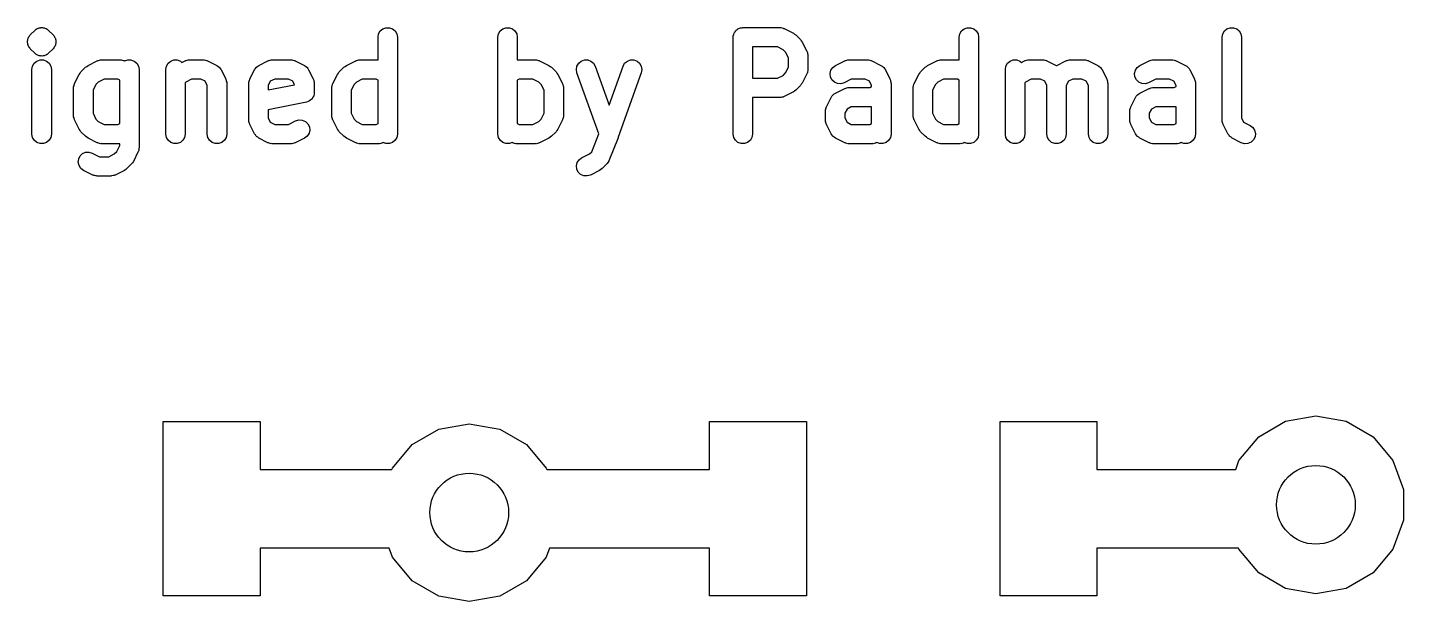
# Model space of a CAD drawing. Extents: x 91.5 to 190, y -113.6 to -60.2.
# Drawn here: x 112.71 to 119.81, y -90.94 to -87.98 of the extents above; entities that cross this region are included whole.
import ezdxf

# ---------------------------------------------------------------- set-up
doc = ezdxf.new("R2010")
doc.units = 0
doc.header["$MEASUREMENT"] = 0
doc.layers.add('BLACK', color=7, linetype='CONTINUOUS')

msp = doc.modelspace()

# ---------------------------------------------------------------- linework, layer by layer
at = {"layer": 'Black'}
for p, q in [((112.724, -88.0146), (112.748, -87.9908)), ((112.748, -87.9908), (112.752, -87.9883)), ((112.752, -87.9883), (112.755, -87.9852)), ((112.755, -87.9852), (112.757, -87.9843)), ((112.757, -87.9843), (112.758, -87.9829)), ((112.758, -87.9829), (112.76, -87.9821)), ((112.76, -87.9821), (112.762, -87.9809)), ((112.762, -87.9809), (112.766, -87.9797)), ((112.766, -87.9797), (112.77, -87.9779)), ((112.77, -87.9779), (112.773, -87.9777)), ((112.773, -87.9777), (112.775, -87.977)), ((112.775, -87.977), (112.777, -87.977)), ((112.777, -87.977), (112.779, -87.9764)), ((112.779, -87.9764), (112.783, -87.9768)), ((112.783, -87.9768), (112.788, -87.9764)), ((112.788, -87.9764), (112.79, -87.977)), ((112.79, -87.977), (112.792, -87.977)), ((112.792, -87.977), (112.794, -87.9777)), ((112.794, -87.9777), (112.796, -87.9779)), ((112.796, -87.9779), (112.8, -87.9797)), ((112.8, -87.9797), (112.804, -87.9809)), ((112.804, -87.9809), (112.806, -87.9821)), ((112.806, -87.9821), (112.808, -87.9829)), ((112.808, -87.9829), (112.81, -87.9843)), ((112.81, -87.9843), (112.812, -87.9852)), ((112.812, -87.9852), (112.815, -87.9883)), ((112.815, -87.9883), (112.819, -87.9908)), ((112.819, -87.9908), (112.842, -88.0146)), ((114.531, -87.9941), (114.544, -87.9829)), ((114.544, -87.9829), (114.56, -87.977)), ((114.56, -87.977), (114.578, -87.977)), ((114.578, -87.977), (114.594, -87.9829)), ((114.594, -87.9829), (114.607, -87.9941)), ((115.15, -87.9941), (115.163, -87.9829)), ((115.163, -87.9829), (115.179, -87.977)), ((115.179, -87.977), (115.197, -87.977)), ((115.197, -87.977), (115.213, -87.9829)), ((115.213, -87.9829), (115.226, -87.9941)), ((116.364, -87.9941), (116.367, -87.9912)), ((116.367, -87.9912), (116.37, -87.9879)), ((116.37, -87.9879), (116.374, -87.9857)), ((116.374, -87.9857), (116.377, -87.9829)), ((116.377, -87.9829), (116.381, -87.9814)), ((116.381, -87.9814), (116.385, -87.9792)), ((116.385, -87.9792), (116.39, -87.9784)), ((116.39, -87.9784), (116.394, -87.977)), ((116.394, -87.977), (116.398, -87.977)), ((116.398, -87.977), (116.402, -87.9762)), ((116.402, -87.9762), (116.593, -87.9762)), ((116.593, -87.9762), (116.596, -87.9767)), ((116.596, -87.9767), (116.599, -87.9765)), ((116.599, -87.9765), (116.604, -87.9782)), ((116.604, -87.9782), (116.61, -87.9792)), ((116.61, -87.9792), (116.612, -87.9806)), ((116.612, -87.9806), (116.615, -87.9815)), ((116.615, -87.9815), (116.663, -88.0053)), ((117.531, -87.9941), (117.544, -87.9829)), ((117.544, -87.9829), (117.56, -87.977)), ((117.56, -87.977), (117.578, -87.977)), ((117.578, -87.977), (117.594, -87.9829)), ((117.594, -87.9829), (117.607, -87.9941)), ((118.888, -87.9941), (118.901, -87.9829)), ((118.901, -87.9829), (118.918, -87.977)), ((118.918, -87.977), (118.935, -87.977)), ((118.935, -87.977), (118.951, -87.9829)), ((118.951, -87.9829), (118.964, -87.9941)), ((112.71, -88.0456), (112.711, -88.0414)), ((112.71, -88.05), (112.71, -88.0456)), ((112.71, -88.0544), (112.71, -88.05)), ((112.711, -88.0586), (112.71, -88.0544)), ((112.711, -88.0371), (112.713, -88.0331)), ((112.711, -88.0414), (112.711, -88.0371)), ((112.711, -88.0629), (112.711, -88.0586)), ((112.713, -88.0669), (112.711, -88.0629)), ((112.713, -88.0331), (112.714, -88.0289)), ((112.714, -88.0289), (112.717, -88.0253)), ((112.717, -88.0253), (112.719, -88.0213)), ((112.719, -88.0213), (112.722, -88.0182)), ((112.722, -88.0182), (112.724, -88.0146)), ((112.842, -88.0146), (112.845, -88.0182)), ((112.845, -88.0182), (112.848, -88.0213)), ((112.848, -88.0213), (112.85, -88.0253)), ((112.85, -88.0253), (112.852, -88.0289)), ((112.852, -88.0289), (112.854, -88.0331)), ((112.854, -88.0331), (112.855, -88.0371)), ((112.855, -88.0629), (112.854, -88.0669)), ((112.855, -88.0371), (112.856, -88.0414)), ((112.856, -88.0586), (112.855, -88.0629)), ((112.856, -88.0414), (112.857, -88.0456)), ((112.857, -88.0544), (112.856, -88.0586)), ((112.857, -88.0456), (112.857, -88.05)), ((112.857, -88.05), (112.857, -88.0544)), ((114.519, -88.0262), (114.522, -88.0091)), ((114.519, -88.1429), (114.519, -88.0262)), ((114.522, -88.0091), (114.531, -87.9941)), ((114.607, -87.9941), (114.616, -88.0091)), ((114.616, -88.0091), (114.619, -88.0262)), ((114.619, -88.0262), (114.619, -88.5262)), ((115.138, -88.0262), (115.141, -88.0091)), ((115.138, -88.5262), (115.138, -88.0262)), ((115.141, -88.0091), (115.15, -87.9941)), ((115.226, -87.9941), (115.235, -88.0091)), ((115.235, -88.0091), (115.238, -88.0262)), ((115.238, -88.0262), (115.238, -88.1429)), ((116.352, -88.0262), (116.353, -88.0219)), ((116.352, -88.5262), (116.352, -88.0262)), ((116.353, -88.0175), (116.355, -88.0134)), ((116.353, -88.0219), (116.353, -88.0175)), ((116.355, -88.0091), (116.358, -88.0053)), ((116.355, -88.0134), (116.355, -88.0091)), ((116.358, -88.0053), (116.359, -88.0012)), ((116.359, -88.0012), (116.362, -87.9978)), ((116.362, -87.9978), (116.364, -87.9941)), ((116.663, -88.0053), (116.669, -88.01)), ((116.669, -88.01), (116.676, -88.0146)), ((116.676, -88.0146), (116.7, -88.0385)), ((116.7, -88.0385), (116.704, -88.045)), ((116.704, -88.045), (116.709, -88.0514)), ((116.709, -88.0514), (116.733, -88.0991)), ((117.519, -88.0262), (117.522, -88.0091)), ((117.519, -88.1429), (117.519, -88.0262)), ((117.522, -88.0091), (117.531, -87.9941)), ((117.607, -87.9941), (117.616, -88.0091)), ((117.616, -88.0091), (117.619, -88.0262)), ((117.619, -88.0262), (117.619, -88.5262)), ((118.876, -88.0262), (118.879, -88.0091)), ((118.876, -88.4548), (118.876, -88.0262)), ((118.879, -88.0091), (118.888, -87.9941)), ((118.964, -87.9941), (118.973, -88.0091)), ((118.973, -88.0091), (118.976, -88.0262)), ((118.976, -88.0262), (118.976, -88.443)), ((112.714, -88.0711), (112.713, -88.0669)), ((112.717, -88.0747), (112.714, -88.0711)), ((112.719, -88.0787), (112.717, -88.0747)), ((112.722, -88.0818), (112.719, -88.0787)), ((112.724, -88.0854), (112.722, -88.0818)), ((112.748, -88.1092), (112.724, -88.0854)), ((112.752, -88.1117), (112.748, -88.1092)), ((112.755, -88.1148), (112.752, -88.1117)), ((112.757, -88.1157), (112.755, -88.1148)), ((112.758, -88.1171), (112.757, -88.1157)), ((112.76, -88.1179), (112.758, -88.1171)), ((112.762, -88.1191), (112.76, -88.1179)), ((112.766, -88.1203), (112.762, -88.1191)), ((112.77, -88.1221), (112.766, -88.1203)), ((112.773, -88.1223), (112.77, -88.1221)), ((112.775, -88.123), (112.773, -88.1223)), ((112.777, -88.123), (112.775, -88.123)), ((112.779, -88.1236), (112.777, -88.123)), ((112.783, -88.1232), (112.779, -88.1236)), ((112.788, -88.1236), (112.783, -88.1232)), ((112.79, -88.123), (112.788, -88.1236)), ((112.792, -88.123), (112.79, -88.123)), ((112.794, -88.1223), (112.792, -88.123)), ((112.796, -88.1221), (112.794, -88.1223)), ((112.8, -88.1203), (112.796, -88.1221)), ((112.804, -88.1191), (112.8, -88.1203)), ((112.806, -88.1179), (112.804, -88.1191)), ((112.808, -88.1171), (112.806, -88.1179)), ((112.81, -88.1157), (112.808, -88.1171)), ((112.812, -88.1148), (112.81, -88.1157)), ((112.815, -88.1117), (112.812, -88.1148)), ((112.819, -88.1092), (112.815, -88.1117)), ((112.842, -88.0854), (112.819, -88.1092)), ((112.845, -88.0818), (112.842, -88.0854)), ((112.848, -88.0787), (112.845, -88.0818)), ((112.85, -88.0747), (112.848, -88.0787)), ((112.852, -88.0711), (112.85, -88.0747)), ((112.854, -88.0669), (112.852, -88.0711)), ((116.452, -88.0762), (116.452, -88.2381)), ((116.581, -88.0762), (116.452, -88.0762)), ((116.611, -88.0911), (116.581, -88.0762)), ((116.623, -88.1034), (116.611, -88.0911)), ((116.638, -88.1332), (116.623, -88.1034)), ((116.638, -88.1811), (116.638, -88.1332)), ((116.733, -88.0991), (116.734, -88.1018)), ((116.734, -88.1018), (116.735, -88.1043)), ((116.735, -88.1043), (116.736, -88.1101)), ((116.736, -88.1101), (116.738, -88.1157)), ((116.738, -88.1157), (116.738, -88.1186)), ((116.738, -88.1186), (116.738, -88.1214)), ((116.738, -88.1214), (116.738, -88.1929)), ((112.733, -88.1929), (112.736, -88.1758)), ((112.733, -88.5262), (112.733, -88.1929)), ((112.736, -88.1758), (112.745, -88.1607)), ((112.745, -88.1607), (112.758, -88.1496)), ((112.758, -88.1496), (112.775, -88.1436)), ((112.775, -88.1436), (112.792, -88.1436)), ((112.792, -88.1436), (112.808, -88.1496)), ((112.808, -88.1496), (112.822, -88.1607)), ((112.822, -88.1607), (112.83, -88.1758)), ((112.83, -88.1758), (112.833, -88.1929)), ((112.833, -88.1929), (112.833, -88.5262)), ((112.981, -88.2117), (112.986, -88.2051)), ((112.986, -88.2051), (113.01, -88.1813)), ((113.01, -88.1813), (113.016, -88.1767)), ((113.016, -88.1767), (113.023, -88.1719)), ((113.023, -88.1719), (113.07, -88.1481)), ((113.07, -88.1481), (113.073, -88.1473)), ((113.073, -88.1473), (113.076, -88.1459)), ((113.076, -88.1459), (113.082, -88.1449)), ((113.082, -88.1449), (113.087, -88.1432)), ((113.087, -88.1432), (113.09, -88.1434)), ((113.09, -88.1434), (113.093, -88.1429)), ((113.093, -88.1429), (113.188, -88.1429)), ((113.188, -88.1429), (113.191, -88.1434)), ((113.191, -88.1434), (113.194, -88.1432)), ((113.194, -88.1432), (113.199, -88.1449)), ((113.199, -88.1449), (113.205, -88.1459)), ((113.205, -88.1459), (113.208, -88.1473)), ((113.208, -88.1473), (113.21, -88.1481)), ((113.21, -88.1481), (113.212, -88.149)), ((113.212, -88.149), (113.227, -88.1436)), ((113.227, -88.1436), (113.244, -88.1436)), ((113.244, -88.1436), (113.261, -88.1496)), ((113.261, -88.1496), (113.274, -88.1607)), ((113.274, -88.1607), (113.283, -88.1758)), ((113.283, -88.1758), (113.286, -88.1929)), ((113.286, -88.1929), (113.286, -88.5976)), ((113.424, -88.1929), (113.427, -88.1758)), ((113.424, -88.5262), (113.424, -88.1929)), ((113.427, -88.1758), (113.436, -88.1607)), ((113.436, -88.1607), (113.449, -88.1496)), ((113.449, -88.1496), (113.465, -88.1436)), ((113.465, -88.1436), (113.482, -88.1436)), ((113.482, -88.1436), (113.499, -88.1496)), ((113.499, -88.1496), (113.507, -88.1562)), ((113.507, -88.1562), (113.523, -88.1481)), ((113.523, -88.1481), (113.526, -88.1473)), ((113.526, -88.1473), (113.528, -88.1459)), ((113.528, -88.1459), (113.534, -88.1449)), ((113.534, -88.1449), (113.54, -88.1432)), ((113.54, -88.1432), (113.542, -88.1434)), ((113.542, -88.1434), (113.545, -88.1429)), ((113.545, -88.1429), (113.617, -88.1429)), ((113.617, -88.1429), (113.62, -88.1434)), ((113.62, -88.1434), (113.622, -88.1432)), ((113.622, -88.1432), (113.628, -88.1449)), ((113.628, -88.1449), (113.634, -88.1459)), ((113.634, -88.1459), (113.636, -88.1473)), ((113.636, -88.1473), (113.639, -88.1481)), ((113.639, -88.1481), (113.687, -88.1719)), ((113.687, -88.1719), (113.693, -88.1763)), ((113.693, -88.1763), (113.699, -88.1804)), ((113.699, -88.1804), (113.699, -88.1815)), ((113.699, -88.1815), (113.701, -88.1823)), ((113.701, -88.1823), (113.705, -88.1884)), ((113.705, -88.1884), (113.709, -88.1943)), ((113.709, -88.1943), (113.733, -88.2419)), ((113.858, -88.2419), (113.881, -88.1943)), ((113.881, -88.1943), (113.886, -88.1884)), ((113.886, -88.1884), (113.89, -88.1823)), ((113.89, -88.1823), (113.891, -88.1815)), ((113.891, -88.1815), (113.892, -88.1804)), ((113.892, -88.1804), (113.898, -88.1763)), ((113.898, -88.1763), (113.904, -88.1719)), ((113.904, -88.1719), (113.951, -88.1481)), ((113.951, -88.1481), (113.954, -88.1473)), ((113.954, -88.1473), (113.957, -88.1459)), ((113.957, -88.1459), (113.962, -88.1449)), ((113.962, -88.1449), (113.968, -88.1432)), ((113.968, -88.1432), (113.971, -88.1434)), ((113.971, -88.1434), (113.974, -88.1429)), ((113.974, -88.1429), (114.069, -88.1429)), ((114.069, -88.1429), (114.072, -88.1434)), ((114.072, -88.1434), (114.075, -88.1432)), ((114.075, -88.1432), (114.08, -88.1449)), ((114.08, -88.1449), (114.086, -88.1459)), ((114.086, -88.1459), (114.089, -88.1473)), ((114.089, -88.1473), (114.091, -88.1481)), ((114.091, -88.1481), (114.139, -88.1719)), ((114.139, -88.1719), (114.145, -88.1763)), ((114.145, -88.1763), (114.151, -88.1804)), ((114.151, -88.1804), (114.152, -88.1815)), ((114.152, -88.1815), (114.153, -88.1823)), ((114.153, -88.1823), (114.157, -88.1884)), ((114.157, -88.1884), (114.161, -88.1943)), ((114.161, -88.1943), (114.185, -88.2419)), ((114.315, -88.2117), (114.319, -88.2051)), ((114.319, -88.2051), (114.343, -88.1813)), ((114.343, -88.1813), (114.35, -88.1767)), ((114.35, -88.1767), (114.356, -88.1719)), ((114.356, -88.1719), (114.404, -88.1481)), ((114.404, -88.1481), (114.407, -88.1473)), ((114.407, -88.1473), (114.409, -88.1459)), ((114.409, -88.1459), (114.415, -88.1449)), ((114.415, -88.1449), (114.42, -88.1432)), ((114.42, -88.1432), (114.423, -88.1434)), ((114.423, -88.1434), (114.426, -88.1429)), ((114.426, -88.1429), (114.519, -88.1429)), ((115.238, -88.1429), (115.331, -88.1429)), ((115.331, -88.1429), (115.334, -88.1434)), ((115.334, -88.1434), (115.337, -88.1432)), ((115.337, -88.1432), (115.342, -88.1449)), ((115.342, -88.1449), (115.348, -88.1459)), ((115.348, -88.1459), (115.351, -88.1473)), ((115.351, -88.1473), (115.353, -88.1481)), ((115.353, -88.1481), (115.401, -88.1719)), ((115.401, -88.1719), (115.407, -88.1767)), ((115.407, -88.1767), (115.414, -88.1813)), ((115.414, -88.1813), (115.438, -88.2051)), ((115.438, -88.2051), (115.442, -88.2117)), ((115.543, -88.1926), (115.546, -88.1755)), ((115.546, -88.2097), (115.543, -88.1926)), ((115.546, -88.1755), (115.555, -88.1605)), ((115.555, -88.1605), (115.568, -88.1494)), ((115.568, -88.1494), (115.584, -88.1436)), ((115.584, -88.1436), (115.602, -88.1437)), ((115.602, -88.1437), (115.618, -88.1497)), ((115.618, -88.1497), (115.631, -88.1609)), ((115.631, -88.1609), (115.64, -88.176)), ((115.64, -88.176), (115.712, -88.3775)), ((115.712, -88.3775), (115.784, -88.176)), ((115.784, -88.176), (115.792, -88.1609)), ((115.792, -88.1609), (115.806, -88.1497)), ((115.806, -88.1497), (115.822, -88.1437)), ((115.822, -88.1437), (115.839, -88.1436)), ((115.839, -88.1436), (115.856, -88.1494)), ((115.856, -88.1494), (115.869, -88.1605)), ((115.869, -88.1605), (115.878, -88.1755)), ((115.878, -88.1755), (115.881, -88.1926)), ((115.881, -88.1926), (115.878, -88.2097)), ((116.623, -88.2109), (116.638, -88.1811)), ((116.736, -88.2042), (116.735, -88.21)), ((116.738, -88.1986), (116.736, -88.2042)), ((116.738, -88.1929), (116.738, -88.1957)), ((116.738, -88.1957), (116.738, -88.1986)), ((116.852, -88.2137), (116.857, -88.1968)), ((116.857, -88.1968), (116.866, -88.1823)), ((116.866, -88.1823), (116.88, -88.1719)), ((116.88, -88.1719), (116.928, -88.1481)), ((116.928, -88.1481), (116.93, -88.1473)), ((116.93, -88.1473), (116.933, -88.1459)), ((116.933, -88.1459), (116.939, -88.1449)), ((116.939, -88.1449), (116.944, -88.1432)), ((116.944, -88.1432), (116.947, -88.1434)), ((116.947, -88.1434), (116.95, -88.1429)), ((116.95, -88.1429), (117.045, -88.1429)), ((117.045, -88.1429), (117.048, -88.1434)), ((117.048, -88.1434), (117.051, -88.1432)), ((117.051, -88.1432), (117.057, -88.1449)), ((117.057, -88.1449), (117.062, -88.1459)), ((117.062, -88.1459), (117.065, -88.1473)), ((117.065, -88.1473), (117.068, -88.1481)), ((117.068, -88.1481), (117.115, -88.1719)), ((117.115, -88.1719), (117.121, -88.1763)), ((117.121, -88.1763), (117.127, -88.1804)), ((117.127, -88.1804), (117.128, -88.1815)), ((117.128, -88.1815), (117.129, -88.1823)), ((117.129, -88.1823), (117.133, -88.1884)), ((117.133, -88.1884), (117.138, -88.1943)), ((117.138, -88.1943), (117.161, -88.2419)), ((117.315, -88.2117), (117.319, -88.2051)), ((117.319, -88.2051), (117.343, -88.1813)), ((117.343, -88.1813), (117.35, -88.1767)), ((117.35, -88.1767), (117.356, -88.1719)), ((117.356, -88.1719), (117.404, -88.1481)), ((117.404, -88.1481), (117.407, -88.1473)), ((117.407, -88.1473), (117.409, -88.1459)), ((117.409, -88.1459), (117.415, -88.1449)), ((117.415, -88.1449), (117.42, -88.1432)), ((117.42, -88.1432), (117.423, -88.1434)), ((117.423, -88.1434), (117.426, -88.1429)), ((117.426, -88.1429), (117.519, -88.1429)), ((117.757, -88.1929), (117.76, -88.1758)), ((117.757, -88.5262), (117.757, -88.1929)), ((117.76, -88.1758), (117.769, -88.1607)), ((117.769, -88.1607), (117.782, -88.1496)), ((117.782, -88.1496), (117.798, -88.1436)), ((117.798, -88.1436), (117.816, -88.1436)), ((117.816, -88.1436), (117.832, -88.1496)), ((117.832, -88.1496), (117.84, -88.1562)), ((117.84, -88.1562), (117.856, -88.1481)), ((117.856, -88.1481), (117.859, -88.1473)), ((117.859, -88.1473), (117.861, -88.1459)), ((117.861, -88.1459), (117.867, -88.1449)), ((117.867, -88.1449), (117.873, -88.1432)), ((117.873, -88.1432), (117.876, -88.1434)), ((117.876, -88.1434), (117.879, -88.1429)), ((117.879, -88.1429), (117.95, -88.1429)), ((117.95, -88.1429), (117.953, -88.1434)), ((117.953, -88.1434), (117.956, -88.1432)), ((117.956, -88.1432), (117.961, -88.1449)), ((117.961, -88.1449), (117.967, -88.1459)), ((117.967, -88.1459), (117.97, -88.1473)), ((117.97, -88.1473), (117.972, -88.1481)), ((117.972, -88.1481), (118.02, -88.1719)), ((118.02, -88.1719), (118.021, -88.173)), ((118.021, -88.173), (118.023, -88.1719)), ((118.023, -88.1719), (118.07, -88.1481)), ((118.07, -88.1481), (118.073, -88.1473)), ((118.073, -88.1473), (118.076, -88.1459)), ((118.076, -88.1459), (118.082, -88.1449)), ((118.082, -88.1449), (118.087, -88.1432)), ((118.087, -88.1432), (118.09, -88.1434)), ((118.09, -88.1434), (118.093, -88.1429)), ((118.093, -88.1429), (118.164, -88.1429)), ((118.164, -88.1429), (118.167, -88.1434)), ((118.167, -88.1434), (118.17, -88.1432)), ((118.17, -88.1432), (118.176, -88.1449)), ((118.176, -88.1449), (118.181, -88.1459)), ((118.181, -88.1459), (118.184, -88.1473)), ((118.184, -88.1473), (118.187, -88.1481)), ((118.187, -88.1481), (118.234, -88.1719)), ((118.234, -88.1719), (118.24, -88.1763)), ((118.24, -88.1763), (118.246, -88.1804)), ((118.246, -88.1804), (118.247, -88.1815)), ((118.247, -88.1815), (118.248, -88.1823)), ((118.248, -88.1823), (118.252, -88.1884)), ((118.252, -88.1884), (118.257, -88.1943)), ((118.257, -88.1943), (118.28, -88.2419)), ((118.424, -88.2137), (118.428, -88.1968)), ((118.428, -88.1968), (118.438, -88.1823)), ((118.438, -88.1823), (118.451, -88.1719)), ((118.451, -88.1719), (118.499, -88.1481)), ((118.499, -88.1481), (118.502, -88.1473)), ((118.502, -88.1473), (118.504, -88.1459)), ((118.504, -88.1459), (118.51, -88.1449)), ((118.51, -88.1449), (118.516, -88.1432)), ((118.516, -88.1432), (118.519, -88.1434)), ((118.519, -88.1434), (118.521, -88.1429)), ((118.521, -88.1429), (118.617, -88.1429)), ((118.617, -88.1429), (118.62, -88.1434)), ((118.62, -88.1434), (118.622, -88.1432)), ((118.622, -88.1432), (118.628, -88.1449)), ((118.628, -88.1449), (118.634, -88.1459)), ((118.634, -88.1459), (118.636, -88.1473)), ((118.636, -88.1473), (118.639, -88.1481)), ((118.639, -88.1481), (118.687, -88.1719)), ((118.687, -88.1719), (118.693, -88.1763)), ((118.693, -88.1763), (118.699, -88.1804)), ((118.699, -88.1804), (118.699, -88.1815)), ((118.699, -88.1815), (118.701, -88.1823)), ((118.701, -88.1823), (118.705, -88.1884)), ((118.705, -88.1884), (118.709, -88.1943)), ((118.709, -88.1943), (118.733, -88.2419)), ((112.948, -88.2824), (112.95, -88.2768)), ((112.95, -88.2768), (112.951, -88.271)), ((112.951, -88.271), (112.952, -88.2685)), ((112.952, -88.2685), (112.953, -88.2657)), ((112.953, -88.2657), (112.977, -88.2181)), ((112.977, -88.2181), (112.981, -88.2117)), ((113.063, -88.2701), (113.048, -88.2999)), ((113.075, -88.2578), (113.063, -88.2701)), ((113.105, -88.2429), (113.075, -88.2578)), ((113.176, -88.2429), (113.105, -88.2429)), ((113.186, -88.2476), (113.176, -88.2429)), ((113.186, -88.4715), (113.186, -88.2476)), ((113.527, -88.2578), (113.524, -88.2612)), ((113.524, -88.2612), (113.524, -88.5262)), ((113.557, -88.2429), (113.527, -88.2578)), ((113.605, -88.2429), (113.557, -88.2429)), ((113.627, -88.2539), (113.605, -88.2429)), ((113.638, -88.2761), (113.627, -88.2539)), ((113.638, -88.5262), (113.638, -88.2761)), ((113.733, -88.2419), (113.734, -88.2447)), ((113.734, -88.2447), (113.735, -88.2472)), ((113.735, -88.2472), (113.736, -88.253)), ((113.736, -88.253), (113.738, -88.2586)), ((113.738, -88.2586), (113.738, -88.2614)), ((113.738, -88.2614), (113.738, -88.2643)), ((113.738, -88.2643), (113.738, -88.5262)), ((113.852, -88.2643), (113.853, -88.2614)), ((113.852, -88.4548), (113.852, -88.2643)), ((113.853, -88.2586), (113.854, -88.253)), ((113.853, -88.2614), (113.853, -88.2586)), ((113.854, -88.253), (113.855, -88.2472)), ((113.855, -88.2472), (113.857, -88.2447)), ((113.857, -88.2447), (113.858, -88.2419)), ((113.963, -88.2539), (113.952, -88.2761)), ((113.952, -88.2985), (114.088, -88.2714)), ((113.952, -88.2761), (113.952, -88.2985)), ((113.986, -88.2429), (113.963, -88.2539)), ((114.057, -88.2429), (113.986, -88.2429)), ((114.079, -88.2539), (114.057, -88.2429)), ((114.088, -88.2714), (114.079, -88.2539)), ((114.185, -88.2419), (114.186, -88.2447)), ((114.186, -88.2447), (114.187, -88.2472)), ((114.187, -88.2472), (114.188, -88.253)), ((114.188, -88.253), (114.19, -88.2586)), ((114.19, -88.2586), (114.19, -88.2614)), ((114.19, -88.2614), (114.19, -88.2643)), ((114.19, -88.2643), (114.19, -88.3119)), ((114.281, -88.2824), (114.283, -88.2768)), ((114.283, -88.2768), (114.284, -88.271)), ((114.284, -88.271), (114.285, -88.2685)), ((114.285, -88.2685), (114.286, -88.2657)), ((114.286, -88.2657), (114.31, -88.2181)), ((114.31, -88.2181), (114.315, -88.2117)), ((114.396, -88.2701), (114.381, -88.2999)), ((114.408, -88.2578), (114.396, -88.2701)), ((114.438, -88.2429), (114.408, -88.2578)), ((114.51, -88.2429), (114.438, -88.2429)), ((114.519, -88.2476), (114.51, -88.2429)), ((114.519, -88.4715), (114.519, -88.2476)), ((115.248, -88.2429), (115.238, -88.2476)), ((115.238, -88.2476), (115.238, -88.4715)), ((115.319, -88.2429), (115.248, -88.2429)), ((115.349, -88.2578), (115.319, -88.2429)), ((115.361, -88.2701), (115.349, -88.2578)), ((115.376, -88.2999), (115.361, -88.2701)), ((115.442, -88.2117), (115.447, -88.2181)), ((115.447, -88.2181), (115.471, -88.2657)), ((115.471, -88.2657), (115.472, -88.2685)), ((115.472, -88.2685), (115.473, -88.271)), ((115.473, -88.271), (115.474, -88.2768)), ((115.474, -88.2768), (115.476, -88.2824)), ((115.658, -88.5252), (115.546, -88.2097)), ((115.878, -88.2097), (115.759, -88.543)), ((116.452, -88.2381), (116.581, -88.2381)), ((116.581, -88.2381), (116.611, -88.2232)), ((116.611, -88.2232), (116.623, -88.2109)), ((116.7, -88.2758), (116.676, -88.2996)), ((116.704, -88.2693), (116.7, -88.2758)), ((116.709, -88.2628), (116.704, -88.2693)), ((116.733, -88.2152), (116.709, -88.2628)), ((116.734, -88.2125), (116.733, -88.2152)), ((116.735, -88.21), (116.734, -88.2125)), ((116.854, -88.2309), (116.852, -88.2137)), ((116.862, -88.2465), (116.854, -88.2309)), ((116.875, -88.2584), (116.862, -88.2465)), ((116.891, -88.2653), (116.875, -88.2584)), ((116.908, -88.2663), (116.891, -88.2653)), ((116.925, -88.2614), (116.908, -88.2663)), ((116.962, -88.2429), (116.925, -88.2614)), ((117.033, -88.2429), (116.962, -88.2429)), ((117.056, -88.2539), (117.033, -88.2429)), ((117.067, -88.2761), (117.056, -88.2539)), ((117.067, -88.281), (117.067, -88.2761)), ((117.161, -88.2419), (117.162, -88.2447)), ((117.162, -88.2447), (117.164, -88.2472)), ((117.164, -88.2472), (117.165, -88.253)), ((117.165, -88.253), (117.166, -88.2586)), ((117.166, -88.2586), (117.166, -88.2614)), ((117.166, -88.2614), (117.167, -88.2643)), ((117.167, -88.2643), (117.167, -88.5262)), ((117.281, -88.2824), (117.283, -88.2768)), ((117.283, -88.2768), (117.284, -88.271)), ((117.284, -88.271), (117.285, -88.2685)), ((117.285, -88.2685), (117.286, -88.2657)), ((117.286, -88.2657), (117.31, -88.2181)), ((117.31, -88.2181), (117.315, -88.2117)), ((117.396, -88.2701), (117.381, -88.2999)), ((117.408, -88.2578), (117.396, -88.2701)), ((117.438, -88.2429), (117.408, -88.2578)), ((117.51, -88.2429), (117.438, -88.2429)), ((117.519, -88.2476), (117.51, -88.2429)), ((117.519, -88.4715), (117.519, -88.2476)), ((117.861, -88.2578), (117.857, -88.2612)), ((117.857, -88.2612), (117.857, -88.5262)), ((117.89, -88.2429), (117.861, -88.2578)), ((117.938, -88.2429), (117.89, -88.2429)), ((117.96, -88.2539), (117.938, -88.2429)), ((117.971, -88.2761), (117.96, -88.2539)), ((117.971, -88.5262), (117.971, -88.2761)), ((118.083, -88.2539), (118.071, -88.2761)), ((118.071, -88.2761), (118.071, -88.5262)), ((118.105, -88.2429), (118.083, -88.2539)), ((118.152, -88.2429), (118.105, -88.2429)), ((118.175, -88.2539), (118.152, -88.2429)), ((118.186, -88.2761), (118.175, -88.2539)), ((118.186, -88.5262), (118.186, -88.2761)), ((118.28, -88.2419), (118.281, -88.2447)), ((118.281, -88.2447), (118.283, -88.2472)), ((118.283, -88.2472), (118.284, -88.253)), ((118.284, -88.253), (118.285, -88.2586)), ((118.285, -88.2586), (118.285, -88.2614)), ((118.285, -88.2614), (118.286, -88.2643)), ((118.286, -88.2643), (118.286, -88.5262)), ((118.426, -88.2309), (118.424, -88.2137)), ((118.434, -88.2465), (118.426, -88.2309)), ((118.446, -88.2584), (118.434, -88.2465)), ((118.462, -88.2653), (118.446, -88.2584)), ((118.48, -88.2663), (118.462, -88.2653)), ((118.496, -88.2614), (118.48, -88.2663)), ((118.533, -88.2429), (118.496, -88.2614)), ((118.605, -88.2429), (118.533, -88.2429)), ((118.627, -88.2539), (118.605, -88.2429)), ((118.638, -88.2761), (118.627, -88.2539)), ((118.638, -88.281), (118.638, -88.2761)), ((118.733, -88.2419), (118.734, -88.2447)), ((118.734, -88.2447), (118.735, -88.2472)), ((118.735, -88.2472), (118.736, -88.253)), ((118.736, -88.253), (118.738, -88.2586)), ((118.738, -88.2586), (118.738, -88.2614)), ((118.738, -88.2614), (118.738, -88.2643)), ((118.738, -88.2643), (118.738, -88.5262)), ((112.948, -88.2853), (112.948, -88.2824)), ((112.948, -88.2881), (112.948, -88.2853)), ((112.948, -88.431), (112.948, -88.2881)), ((113.048, -88.2999), (113.048, -88.4191)), ((114.179, -88.344), (114.173, -88.3493)), ((114.18, -88.3432), (114.179, -88.3435)), ((114.179, -88.3435), (114.179, -88.344)), ((114.183, -88.3361), (114.18, -88.3432)), ((114.187, -88.329), (114.183, -88.3361)), ((114.188, -88.3284), (114.187, -88.329)), ((114.189, -88.3199), (114.188, -88.3279)), ((114.188, -88.3279), (114.188, -88.3284)), ((114.19, -88.3119), (114.189, -88.3199)), ((114.281, -88.2853), (114.281, -88.2824)), ((114.281, -88.2881), (114.281, -88.2853)), ((114.281, -88.431), (114.281, -88.2881)), ((114.381, -88.2999), (114.381, -88.4191)), ((115.376, -88.4191), (115.376, -88.2999)), ((115.476, -88.2824), (115.476, -88.2853)), ((115.476, -88.2853), (115.476, -88.2881)), ((115.476, -88.2881), (115.476, -88.431)), ((116.593, -88.3381), (116.452, -88.3381)), ((116.452, -88.3381), (116.452, -88.5262)), ((116.596, -88.3376), (116.593, -88.3381)), ((116.599, -88.3378), (116.596, -88.3376)), ((116.604, -88.3361), (116.599, -88.3378)), ((116.61, -88.3351), (116.604, -88.3361)), ((116.612, -88.3336), (116.61, -88.3351)), ((116.615, -88.3328), (116.612, -88.3336)), ((116.663, -88.309), (116.615, -88.3328)), ((116.669, -88.3042), (116.663, -88.309)), ((116.676, -88.2996), (116.669, -88.3042)), ((116.834, -88.3848), (116.858, -88.3372)), ((116.858, -88.3372), (116.862, -88.3313)), ((116.862, -88.3313), (116.866, -88.3251)), ((116.866, -88.3251), (116.867, -88.3243)), ((116.867, -88.3243), (116.868, -88.3232)), ((116.868, -88.3232), (116.874, -88.3192)), ((116.874, -88.3192), (116.88, -88.3148)), ((116.88, -88.3148), (116.928, -88.291)), ((116.928, -88.291), (116.93, -88.2902)), ((116.93, -88.2902), (116.933, -88.2887)), ((116.933, -88.2887), (116.939, -88.2877)), ((116.939, -88.2877), (116.944, -88.286)), ((116.944, -88.286), (116.947, -88.2862)), ((116.947, -88.2862), (116.95, -88.2857)), ((116.95, -88.2857), (117.057, -88.2857)), ((117.057, -88.2857), (117.067, -88.281)), ((117.281, -88.2853), (117.281, -88.2824)), ((117.281, -88.2881), (117.281, -88.2853)), ((117.281, -88.431), (117.281, -88.2881)), ((117.381, -88.2999), (117.381, -88.4191)), ((118.405, -88.3848), (118.429, -88.3372)), ((118.429, -88.3372), (118.433, -88.3313)), ((118.433, -88.3313), (118.438, -88.3251)), ((118.438, -88.3251), (118.439, -88.3243)), ((118.439, -88.3232), (118.446, -88.3192)), ((118.439, -88.3243), (118.439, -88.3232)), ((118.446, -88.3192), (118.451, -88.3148)), ((118.451, -88.3148), (118.499, -88.291)), ((118.499, -88.291), (118.502, -88.2902)), ((118.502, -88.2902), (118.504, -88.2887)), ((118.504, -88.2887), (118.51, -88.2877)), ((118.51, -88.2877), (118.516, -88.286)), ((118.516, -88.286), (118.519, -88.2862)), ((118.519, -88.2862), (118.521, -88.2857)), ((118.521, -88.2857), (118.629, -88.2857)), ((118.629, -88.2857), (118.638, -88.281)), ((113.048, -88.4191), (113.063, -88.449)), ((114.15, -88.3609), (113.952, -88.4005)), ((113.952, -88.4005), (113.952, -88.443)), ((114.158, -88.358), (114.15, -88.3609)), ((114.165, -88.3552), (114.158, -88.358)), ((114.166, -88.3548), (114.165, -88.3552)), ((114.173, -88.3493), (114.166, -88.3546)), ((114.166, -88.3546), (114.166, -88.3548)), ((114.381, -88.4191), (114.396, -88.449)), ((115.361, -88.449), (115.376, -88.4191)), ((116.829, -88.4014), (116.831, -88.3958)), ((116.829, -88.4043), (116.829, -88.4014)), ((116.829, -88.4071), (116.829, -88.4043)), ((116.829, -88.4548), (116.829, -88.4071)), ((116.831, -88.3958), (116.832, -88.39)), ((116.832, -88.39), (116.833, -88.3875)), ((116.833, -88.3875), (116.834, -88.3848)), ((116.94, -88.3968), (116.929, -88.4189)), ((116.929, -88.4189), (116.929, -88.443)), ((116.962, -88.3857), (116.94, -88.3968)), ((117.067, -88.3857), (116.962, -88.3857)), ((117.067, -88.4715), (117.067, -88.3857)), ((117.381, -88.4191), (117.396, -88.449)), ((118.4, -88.4014), (118.402, -88.3958)), ((118.4, -88.4043), (118.4, -88.4014)), ((118.4, -88.4071), (118.4, -88.4043)), ((118.4, -88.4548), (118.4, -88.4071)), ((118.402, -88.3958), (118.403, -88.39)), ((118.403, -88.39), (118.404, -88.3875)), ((118.404, -88.3875), (118.405, -88.3848)), ((118.511, -88.3968), (118.5, -88.4189)), ((118.5, -88.4189), (118.5, -88.443)), ((118.533, -88.3857), (118.511, -88.3968)), ((118.638, -88.3857), (118.533, -88.3857)), ((118.638, -88.4715), (118.638, -88.3857)), ((112.948, -88.4338), (112.948, -88.431)), ((112.948, -88.4367), (112.948, -88.4338)), ((112.95, -88.4423), (112.948, -88.4367)), ((112.951, -88.4481), (112.95, -88.4423)), ((112.952, -88.4506), (112.951, -88.4481)), ((112.953, -88.4533), (112.952, -88.4506)), ((112.977, -88.5009), (112.953, -88.4533)), ((113.063, -88.449), (113.075, -88.4613)), ((113.075, -88.4613), (113.105, -88.4762)), ((113.105, -88.4762), (113.176, -88.4762)), ((113.176, -88.4762), (113.186, -88.4715)), ((113.853, -88.4576), (113.852, -88.4548)), ((113.853, -88.4605), (113.853, -88.4576)), ((113.854, -88.4661), (113.853, -88.4605)), ((113.855, -88.4719), (113.854, -88.4661)), ((113.857, -88.4744), (113.855, -88.4719)), ((113.858, -88.4771), (113.857, -88.4744)), ((113.881, -88.5247), (113.858, -88.4771)), ((113.952, -88.443), (113.963, -88.4651)), ((113.963, -88.4651), (113.986, -88.4762)), ((113.986, -88.4762), (114.057, -88.4762)), ((114.057, -88.4762), (114.094, -88.4577)), ((114.094, -88.4577), (114.111, -88.4527)), ((114.111, -88.4527), (114.128, -88.4537)), ((114.128, -88.4537), (114.144, -88.4607)), ((114.144, -88.4607), (114.157, -88.4726)), ((114.157, -88.4726), (114.165, -88.4881)), ((114.165, -88.4881), (114.167, -88.5054)), ((114.281, -88.4338), (114.281, -88.431)), ((114.281, -88.4367), (114.281, -88.4338)), ((114.283, -88.4423), (114.281, -88.4367)), ((114.284, -88.4481), (114.283, -88.4423)), ((114.285, -88.4506), (114.284, -88.4481)), ((114.286, -88.4533), (114.285, -88.4506)), ((114.31, -88.5009), (114.286, -88.4533)), ((114.396, -88.449), (114.408, -88.4613)), ((114.408, -88.4613), (114.438, -88.4762)), ((114.438, -88.4762), (114.51, -88.4762)), ((114.51, -88.4762), (114.519, -88.4715)), ((115.238, -88.4715), (115.248, -88.4762)), ((115.248, -88.4762), (115.319, -88.4762)), ((115.319, -88.4762), (115.349, -88.4613)), ((115.349, -88.4613), (115.361, -88.449)), ((115.471, -88.4533), (115.447, -88.5009)), ((115.472, -88.4506), (115.471, -88.4533)), ((115.473, -88.4481), (115.472, -88.4506)), ((115.474, -88.4423), (115.473, -88.4481)), ((115.476, -88.4367), (115.474, -88.4423)), ((115.476, -88.431), (115.476, -88.4338)), ((115.476, -88.4338), (115.476, -88.4367)), ((116.829, -88.4576), (116.829, -88.4548)), ((116.829, -88.4605), (116.829, -88.4576)), ((116.831, -88.4661), (116.829, -88.4605)), ((116.832, -88.4719), (116.831, -88.4661)), ((116.833, -88.4744), (116.832, -88.4719)), ((116.834, -88.4771), (116.833, -88.4744)), ((116.858, -88.5247), (116.834, -88.4771)), ((116.929, -88.443), (116.94, -88.4651)), ((116.94, -88.4651), (116.962, -88.4762)), ((116.962, -88.4762), (117.057, -88.4762)), ((117.057, -88.4762), (117.067, -88.4715)), ((117.281, -88.4338), (117.281, -88.431)), ((117.281, -88.4367), (117.281, -88.4338)), ((117.283, -88.4423), (117.281, -88.4367)), ((117.284, -88.4481), (117.283, -88.4423)), ((117.285, -88.4506), (117.284, -88.4481)), ((117.286, -88.4533), (117.285, -88.4506)), ((117.31, -88.5009), (117.286, -88.4533)), ((117.396, -88.449), (117.408, -88.4613)), ((117.408, -88.4613), (117.438, -88.4762)), ((117.438, -88.4762), (117.51, -88.4762)), ((117.51, -88.4762), (117.519, -88.4715)), ((118.4, -88.4576), (118.4, -88.4548)), ((118.4, -88.4605), (118.4, -88.4576)), ((118.402, -88.4661), (118.4, -88.4605)), ((118.403, -88.4719), (118.402, -88.4661)), ((118.404, -88.4744), (118.403, -88.4719)), ((118.405, -88.4771), (118.404, -88.4744)), ((118.429, -88.5247), (118.405, -88.4771)), ((118.5, -88.443), (118.511, -88.4651)), ((118.511, -88.4651), (118.533, -88.4762)), ((118.533, -88.4762), (118.629, -88.4762)), ((118.629, -88.4762), (118.638, -88.4715)), ((118.877, -88.4576), (118.876, -88.4548)), ((118.877, -88.4605), (118.877, -88.4576)), ((118.878, -88.4661), (118.877, -88.4605)), ((118.879, -88.4719), (118.878, -88.4661)), ((118.881, -88.4744), (118.879, -88.4719)), ((118.881, -88.4771), (118.881, -88.4744)), ((118.905, -88.5247), (118.881, -88.4771)), ((118.976, -88.443), (118.987, -88.4651)), ((118.987, -88.4651), (119.02, -88.4815)), ((119.02, -88.4815), (119.034, -88.4918)), ((112.736, -88.5433), (112.733, -88.5262)), ((112.745, -88.5583), (112.736, -88.5433)), ((112.758, -88.5695), (112.745, -88.5583)), ((112.822, -88.5583), (112.808, -88.5695)), ((112.83, -88.5433), (112.822, -88.5583)), ((112.833, -88.5262), (112.83, -88.5433)), ((112.981, -88.5074), (112.977, -88.5009)), ((112.986, -88.5139), (112.981, -88.5074)), ((113.01, -88.5377), (112.986, -88.5139)), ((113.016, -88.5423), (113.01, -88.5377)), ((113.023, -88.5471), (113.016, -88.5423)), ((113.07, -88.5709), (113.023, -88.5471)), ((113.427, -88.5433), (113.424, -88.5262)), ((113.436, -88.5583), (113.427, -88.5433)), ((113.449, -88.5695), (113.436, -88.5583)), ((113.512, -88.5583), (113.499, -88.5695)), ((113.521, -88.5433), (113.512, -88.5583)), ((113.524, -88.5262), (113.521, -88.5433)), ((113.641, -88.5433), (113.638, -88.5262)), ((113.65, -88.5583), (113.641, -88.5433)), ((113.663, -88.5695), (113.65, -88.5583)), ((113.726, -88.5583), (113.713, -88.5695)), ((113.735, -88.5433), (113.726, -88.5583)), ((113.738, -88.5262), (113.735, -88.5433)), ((113.886, -88.5306), (113.881, -88.5247)), ((113.89, -88.5368), (113.886, -88.5306)), ((113.891, -88.5376), (113.89, -88.5368)), ((113.892, -88.5387), (113.891, -88.5376)), ((113.898, -88.5427), (113.892, -88.5387)), ((113.904, -88.5471), (113.898, -88.5427)), ((113.951, -88.5709), (113.904, -88.5471)), ((114.139, -88.5471), (114.091, -88.5709)), ((114.153, -88.5368), (114.139, -88.5471)), ((114.163, -88.5223), (114.153, -88.5368)), ((114.167, -88.5054), (114.163, -88.5223)), ((114.315, -88.5074), (114.31, -88.5009)), ((114.319, -88.5139), (114.315, -88.5074)), ((114.343, -88.5377), (114.319, -88.5139)), ((114.35, -88.5423), (114.343, -88.5377)), ((114.356, -88.5471), (114.35, -88.5423)), ((114.404, -88.5709), (114.356, -88.5471)), ((114.607, -88.5583), (114.594, -88.5695)), ((114.616, -88.5433), (114.607, -88.5583)), ((114.619, -88.5262), (114.616, -88.5433)), ((115.141, -88.5433), (115.138, -88.5262)), ((115.15, -88.5583), (115.141, -88.5433)), ((115.163, -88.5695), (115.15, -88.5583)), ((115.401, -88.5471), (115.353, -88.5709)), ((115.407, -88.5423), (115.401, -88.5471)), ((115.414, -88.5377), (115.407, -88.5423)), ((115.438, -88.5139), (115.414, -88.5377)), ((115.442, -88.5074), (115.438, -88.5139)), ((115.447, -88.5009), (115.442, -88.5074)), ((115.622, -88.6171), (115.658, -88.5252)), ((115.758, -88.5448), (115.711, -88.6638)), ((115.759, -88.5436), (115.758, -88.5441)), ((115.758, -88.5441), (115.758, -88.5448)), ((115.759, -88.543), (115.759, -88.5433)), ((115.759, -88.5433), (115.759, -88.5436)), ((116.355, -88.5433), (116.352, -88.5262)), ((116.364, -88.5583), (116.355, -88.5433)), ((116.377, -88.5695), (116.364, -88.5583)), ((116.441, -88.5583), (116.427, -88.5695)), ((116.449, -88.5433), (116.441, -88.5583)), ((116.452, -88.5262), (116.449, -88.5433)), ((116.862, -88.5306), (116.858, -88.5247)), ((116.866, -88.5368), (116.862, -88.5306)), ((116.867, -88.5376), (116.866, -88.5368)), ((116.868, -88.5387), (116.867, -88.5376)), ((116.874, -88.5427), (116.868, -88.5387)), ((116.88, -88.5471), (116.874, -88.5427)), ((116.928, -88.5709), (116.88, -88.5471)), ((117.155, -88.5583), (117.142, -88.5695)), ((117.164, -88.5433), (117.155, -88.5583)), ((117.167, -88.5262), (117.164, -88.5433)), ((117.315, -88.5074), (117.31, -88.5009)), ((117.319, -88.5139), (117.315, -88.5074)), ((117.343, -88.5377), (117.319, -88.5139)), ((117.35, -88.5423), (117.343, -88.5377)), ((117.356, -88.5471), (117.35, -88.5423)), ((117.404, -88.5709), (117.356, -88.5471)), ((117.607, -88.5583), (117.594, -88.5695)), ((117.616, -88.5433), (117.607, -88.5583)), ((117.619, -88.5262), (117.616, -88.5433)), ((117.76, -88.5433), (117.757, -88.5262)), ((117.769, -88.5583), (117.76, -88.5433)), ((117.782, -88.5695), (117.769, -88.5583)), ((117.845, -88.5583), (117.832, -88.5695)), ((117.854, -88.5433), (117.845, -88.5583)), ((117.857, -88.5262), (117.854, -88.5433)), ((117.974, -88.5433), (117.971, -88.5262)), ((117.983, -88.5583), (117.974, -88.5433)), ((117.996, -88.5695), (117.983, -88.5583)), ((118.06, -88.5583), (118.046, -88.5695)), ((118.068, -88.5433), (118.06, -88.5583)), ((118.071, -88.5262), (118.068, -88.5433)), ((118.189, -88.5433), (118.186, -88.5262)), ((118.197, -88.5583), (118.189, -88.5433)), ((118.211, -88.5695), (118.197, -88.5583)), ((118.274, -88.5583), (118.261, -88.5695)), ((118.283, -88.5433), (118.274, -88.5583)), ((118.286, -88.5262), (118.283, -88.5433)), ((118.433, -88.5306), (118.429, -88.5247)), ((118.438, -88.5368), (118.433, -88.5306)), ((118.439, -88.5376), (118.438, -88.5368)), ((118.439, -88.5387), (118.439, -88.5376)), ((118.446, -88.5427), (118.439, -88.5387)), ((118.451, -88.5471), (118.446, -88.5427)), ((118.499, -88.5709), (118.451, -88.5471)), ((118.726, -88.5583), (118.713, -88.5695)), ((118.735, -88.5433), (118.726, -88.5583)), ((118.738, -88.5262), (118.735, -88.5433)), ((118.91, -88.5306), (118.905, -88.5247)), ((118.914, -88.5368), (118.91, -88.5306)), ((118.915, -88.5376), (118.914, -88.5368)), ((118.916, -88.5387), (118.915, -88.5376)), ((118.922, -88.5427), (118.916, -88.5387)), ((118.928, -88.5471), (118.922, -88.5427)), ((118.975, -88.5709), (118.928, -88.5471)), ((119.038, -88.556), (119.025, -88.5679)), ((119.034, -88.4918), (119.043, -88.5063)), ((119.046, -88.5404), (119.038, -88.556)), ((119.043, -88.5063), (119.048, -88.5232)), ((119.048, -88.5232), (119.046, -88.5404)), ((112.775, -88.5754), (112.758, -88.5695)), ((112.792, -88.5754), (112.775, -88.5754)), ((112.808, -88.5695), (112.792, -88.5754)), ((112.981, -88.6393), (112.994, -88.6273)), ((112.994, -88.6273), (113.01, -88.6204)), ((113.01, -88.6204), (113.027, -88.6194)), ((113.027, -88.6194), (113.044, -88.6243)), ((113.044, -88.6243), (113.081, -88.6429)), ((113.073, -88.5717), (113.07, -88.5709)), ((113.076, -88.5732), (113.073, -88.5717)), ((113.082, -88.5742), (113.076, -88.5732)), ((113.087, -88.5759), (113.082, -88.5742)), ((113.09, -88.5757), (113.087, -88.5759)), ((113.093, -88.5762), (113.09, -88.5757)), ((113.186, -88.5762), (113.093, -88.5762)), ((113.129, -88.6429), (113.158, -88.628)), ((113.158, -88.628), (113.171, -88.6156)), ((113.171, -88.6156), (113.186, -88.5858)), ((113.186, -88.5858), (113.186, -88.5762)), ((113.28, -88.62), (113.257, -88.6676)), ((113.281, -88.6172), (113.28, -88.62)), ((113.283, -88.6147), (113.281, -88.6172)), ((113.284, -88.6089), (113.283, -88.6147)), ((113.285, -88.6033), (113.284, -88.6089)), ((113.286, -88.5976), (113.285, -88.6005)), ((113.285, -88.6005), (113.285, -88.6033)), ((113.465, -88.5754), (113.449, -88.5695)), ((113.482, -88.5754), (113.465, -88.5754)), ((113.499, -88.5695), (113.482, -88.5754)), ((113.679, -88.5754), (113.663, -88.5695)), ((113.697, -88.5754), (113.679, -88.5754)), ((113.713, -88.5695), (113.697, -88.5754)), ((113.954, -88.5717), (113.951, -88.5709)), ((113.957, -88.5732), (113.954, -88.5717)), ((113.962, -88.5742), (113.957, -88.5732)), ((113.968, -88.5759), (113.962, -88.5742)), ((113.971, -88.5757), (113.968, -88.5759)), ((113.974, -88.5762), (113.971, -88.5757)), ((114.069, -88.5762), (113.974, -88.5762)), ((114.072, -88.5757), (114.069, -88.5762)), ((114.075, -88.5759), (114.072, -88.5757)), ((114.08, -88.5742), (114.075, -88.5759)), ((114.086, -88.5732), (114.08, -88.5742)), ((114.089, -88.5717), (114.086, -88.5732)), ((114.091, -88.5709), (114.089, -88.5717)), ((114.407, -88.5717), (114.404, -88.5709)), ((114.409, -88.5732), (114.407, -88.5717)), ((114.415, -88.5742), (114.409, -88.5732)), ((114.42, -88.5759), (114.415, -88.5742)), ((114.423, -88.5757), (114.42, -88.5759)), ((114.426, -88.5762), (114.423, -88.5757)), ((114.521, -88.5762), (114.426, -88.5762)), ((114.524, -88.5757), (114.521, -88.5762)), ((114.527, -88.5759), (114.524, -88.5757)), ((114.533, -88.5742), (114.527, -88.5759)), ((114.539, -88.5732), (114.533, -88.5742)), ((114.541, -88.5717), (114.539, -88.5732)), ((114.544, -88.5709), (114.541, -88.5717)), ((114.546, -88.57), (114.544, -88.5709)), ((114.56, -88.5754), (114.546, -88.57)), ((114.578, -88.5754), (114.56, -88.5754)), ((114.594, -88.5695), (114.578, -88.5754)), ((115.179, -88.5754), (115.163, -88.5695)), ((115.197, -88.5754), (115.179, -88.5754)), ((115.212, -88.57), (115.197, -88.5754)), ((115.213, -88.5709), (115.212, -88.57)), ((115.216, -88.5717), (115.213, -88.5709)), ((115.219, -88.5732), (115.216, -88.5717)), ((115.224, -88.5742), (115.219, -88.5732)), ((115.23, -88.5759), (115.224, -88.5742)), ((115.233, -88.5757), (115.23, -88.5759)), ((115.236, -88.5762), (115.233, -88.5757)), ((115.331, -88.5762), (115.236, -88.5762)), ((115.334, -88.5757), (115.331, -88.5762)), ((115.337, -88.5759), (115.334, -88.5757)), ((115.342, -88.5742), (115.337, -88.5759)), ((115.348, -88.5732), (115.342, -88.5742)), ((115.351, -88.5717), (115.348, -88.5732)), ((115.353, -88.5709), (115.351, -88.5717)), ((115.57, -88.6481), (115.611, -88.628)), ((115.611, -88.628), (115.622, -88.6171)), ((116.394, -88.5754), (116.377, -88.5695)), ((116.411, -88.5754), (116.394, -88.5754)), ((116.427, -88.5695), (116.411, -88.5754)), ((116.93, -88.5717), (116.928, -88.5709)), ((116.933, -88.5732), (116.93, -88.5717)), ((116.939, -88.5742), (116.933, -88.5732)), ((116.944, -88.5759), (116.939, -88.5742)), ((116.947, -88.5757), (116.944, -88.5759)), ((116.95, -88.5762), (116.947, -88.5757)), ((117.069, -88.5762), (116.95, -88.5762)), ((117.072, -88.5757), (117.069, -88.5762)), ((117.075, -88.5759), (117.072, -88.5757)), ((117.08, -88.5742), (117.075, -88.5759)), ((117.086, -88.5732), (117.08, -88.5742)), ((117.089, -88.5717), (117.086, -88.5732)), ((117.091, -88.5709), (117.089, -88.5717)), ((117.093, -88.57), (117.091, -88.5709)), ((117.108, -88.5754), (117.093, -88.57)), ((117.125, -88.5754), (117.108, -88.5754)), ((117.142, -88.5695), (117.125, -88.5754)), ((117.407, -88.5717), (117.404, -88.5709)), ((117.409, -88.5732), (117.407, -88.5717)), ((117.415, -88.5742), (117.409, -88.5732)), ((117.42, -88.5759), (117.415, -88.5742)), ((117.423, -88.5757), (117.42, -88.5759)), ((117.426, -88.5762), (117.423, -88.5757)), ((117.521, -88.5762), (117.426, -88.5762)), ((117.524, -88.5757), (117.521, -88.5762)), ((117.527, -88.5759), (117.524, -88.5757)), ((117.533, -88.5742), (117.527, -88.5759)), ((117.539, -88.5732), (117.533, -88.5742)), ((117.541, -88.5717), (117.539, -88.5732)), ((117.544, -88.5709), (117.541, -88.5717)), ((117.546, -88.57), (117.544, -88.5709)), ((117.56, -88.5754), (117.546, -88.57)), ((117.578, -88.5754), (117.56, -88.5754)), ((117.594, -88.5695), (117.578, -88.5754)), ((117.798, -88.5754), (117.782, -88.5695)), ((117.816, -88.5754), (117.798, -88.5754)), ((117.832, -88.5695), (117.816, -88.5754)), ((118.013, -88.5754), (117.996, -88.5695)), ((118.03, -88.5754), (118.013, -88.5754)), ((118.046, -88.5695), (118.03, -88.5754)), ((118.227, -88.5754), (118.211, -88.5695)), ((118.244, -88.5754), (118.227, -88.5754)), ((118.261, -88.5695), (118.244, -88.5754)), ((118.502, -88.5717), (118.499, -88.5709)), ((118.504, -88.5732), (118.502, -88.5717)), ((118.51, -88.5742), (118.504, -88.5732)), ((118.516, -88.5759), (118.51, -88.5742)), ((118.519, -88.5757), (118.516, -88.5759)), ((118.521, -88.5762), (118.519, -88.5757)), ((118.64, -88.5762), (118.521, -88.5762)), ((118.643, -88.5757), (118.64, -88.5762)), ((118.646, -88.5759), (118.643, -88.5757)), ((118.652, -88.5742), (118.646, -88.5759)), ((118.658, -88.5732), (118.652, -88.5742)), ((118.66, -88.5717), (118.658, -88.5732)), ((118.663, -88.5709), (118.66, -88.5717)), ((118.665, -88.57), (118.663, -88.5709)), ((118.679, -88.5754), (118.665, -88.57)), ((118.697, -88.5754), (118.679, -88.5754)), ((118.713, -88.5695), (118.697, -88.5754)), ((118.992, -88.5759), (118.975, -88.5709)), ((119.009, -88.5748), (118.992, -88.5759)), ((119.025, -88.5679), (119.009, -88.5748)), ((112.972, -88.672), (112.974, -88.6548)), ((112.976, -88.6889), (112.972, -88.672)), ((112.974, -88.6548), (112.981, -88.6393)), ((112.985, -88.7034), (112.976, -88.6889)), ((112.999, -88.7138), (112.985, -88.7034)), ((113.081, -88.6429), (113.129, -88.6429)), ((113.247, -88.6806), (113.223, -88.7044)), ((113.252, -88.674), (113.247, -88.6806)), ((113.257, -88.6676), (113.252, -88.674)), ((115.543, -88.6899), (115.547, -88.673)), ((115.545, -88.7071), (115.543, -88.6899)), ((115.547, -88.673), (115.557, -88.6585)), ((115.557, -88.6585), (115.57, -88.6481)), ((115.7, -88.6806), (115.676, -88.7044)), ((115.702, -88.6786), (115.7, -88.6794)), ((115.7, -88.6794), (115.7, -88.6806)), ((115.705, -88.6724), (115.702, -88.6786)), ((115.71, -88.6664), (115.705, -88.6724)), ((115.711, -88.6638), (115.71, -88.665)), ((115.71, -88.665), (115.71, -88.6664)), ((113.047, -88.7376), (112.999, -88.7138)), ((113.049, -88.7384), (113.047, -88.7376)), ((113.052, -88.7398), (113.049, -88.7384)), ((113.058, -88.7409), (113.052, -88.7398)), ((113.063, -88.7425), (113.058, -88.7409)), ((113.066, -88.7424), (113.063, -88.7425)), ((113.069, -88.7429), (113.066, -88.7424)), ((113.14, -88.7429), (113.069, -88.7429)), ((113.143, -88.7424), (113.14, -88.7429)), ((113.146, -88.7425), (113.143, -88.7424)), ((113.152, -88.7409), (113.146, -88.7425)), ((113.158, -88.7398), (113.152, -88.7409)), ((113.16, -88.7384), (113.158, -88.7398)), ((113.163, -88.7376), (113.16, -88.7384)), ((113.21, -88.7138), (113.163, -88.7376)), ((113.217, -88.709), (113.21, -88.7138)), ((113.223, -88.7044), (113.217, -88.709)), ((115.553, -88.7226), (115.545, -88.7071)), ((115.565, -88.7346), (115.553, -88.7226)), ((115.581, -88.7415), (115.565, -88.7346)), ((115.599, -88.7425), (115.581, -88.7415)), ((115.615, -88.7376), (115.599, -88.7425)), ((115.663, -88.7138), (115.615, -88.7376)), ((115.669, -88.709), (115.663, -88.7138)), ((115.676, -88.7044), (115.669, -88.709)), ((119.203, -90.0087), (119.36, -89.9811)), ((119.36, -89.9811), (119.517, -90.0087)), ((113.41, -90.91), (113.41, -90.01)), ((113.41, -90.01), (113.91, -90.01)), ((113.91, -90.01), (113.91, -90.2568)), ((114.695, -90.1284), (114.833, -90.0487)), ((114.833, -90.0487), (114.99, -90.0211)), ((114.99, -90.0211), (115.147, -90.0487)), ((115.147, -90.0487), (115.285, -90.1284)), ((116.23, -90.2568), (116.23, -90.01)), ((116.23, -90.01), (116.73, -90.01)), ((116.73, -90.01), (116.73, -90.91)), ((117.73, -90.91), (117.73, -90.01)), ((117.73, -90.01), (118.23, -90.01)), ((118.23, -90.01), (118.23, -90.2568)), ((119.065, -90.0884), (119.203, -90.0087)), ((119.517, -90.0087), (119.655, -90.0884)), ((118.963, -90.2105), (119.065, -90.0884)), ((119.655, -90.0884), (119.757, -90.2105)), ((114.593, -90.2505), (114.695, -90.1284)), ((115.285, -90.1284), (115.387, -90.2505)), ((113.91, -90.2568), (114.59, -90.2568)), ((114.59, -90.2568), (114.593, -90.2505)), ((115.387, -90.2505), (115.39, -90.2568)), ((115.39, -90.2568), (116.23, -90.2568)), ((118.23, -90.2568), (118.946, -90.2568)), ((118.946, -90.2568), (118.963, -90.2105)), ((119.757, -90.2105), (119.812, -90.3603)), ((119.812, -90.3603), (119.812, -90.5197)), ((119.812, -90.5197), (119.757, -90.6695)), ((114.576, -90.6632), (113.91, -90.6632)), ((113.91, -90.6632), (113.91, -90.91)), ((114.593, -90.7095), (114.576, -90.6632)), ((115.404, -90.6632), (115.387, -90.7095)), ((116.23, -90.6632), (115.404, -90.6632)), ((116.23, -90.91), (116.23, -90.6632)), ((118.96, -90.6632), (118.23, -90.6632)), ((118.23, -90.6632), (118.23, -90.91)), ((118.963, -90.6695), (118.96, -90.6632)), ((119.065, -90.7916), (118.963, -90.6695)), ((119.757, -90.6695), (119.655, -90.7916)), ((114.695, -90.8316), (114.593, -90.7095)), ((115.387, -90.7095), (115.285, -90.8316)), ((114.833, -90.9113), (114.695, -90.8316)), ((115.285, -90.8316), (115.147, -90.9113)), ((119.203, -90.8713), (119.065, -90.7916)), ((119.655, -90.7916), (119.517, -90.8713)), ((119.36, -90.8989), (119.203, -90.8713)), ((119.517, -90.8713), (119.36, -90.8989)), ((113.91, -90.91), (113.41, -90.91)), ((114.99, -90.9389), (114.833, -90.9113)), ((115.147, -90.9113), (114.99, -90.9389)), ((116.73, -90.91), (116.23, -90.91)), ((118.23, -90.91), (117.73, -90.91))]:
    msp.add_line(p, q, dxfattribs=at)
for centre in [(119.36, -90.44), (114.99, -90.48)]:
    msp.add_circle(centre, 0.2032, dxfattribs=at)

doc.saveas('drawing.dxf')
